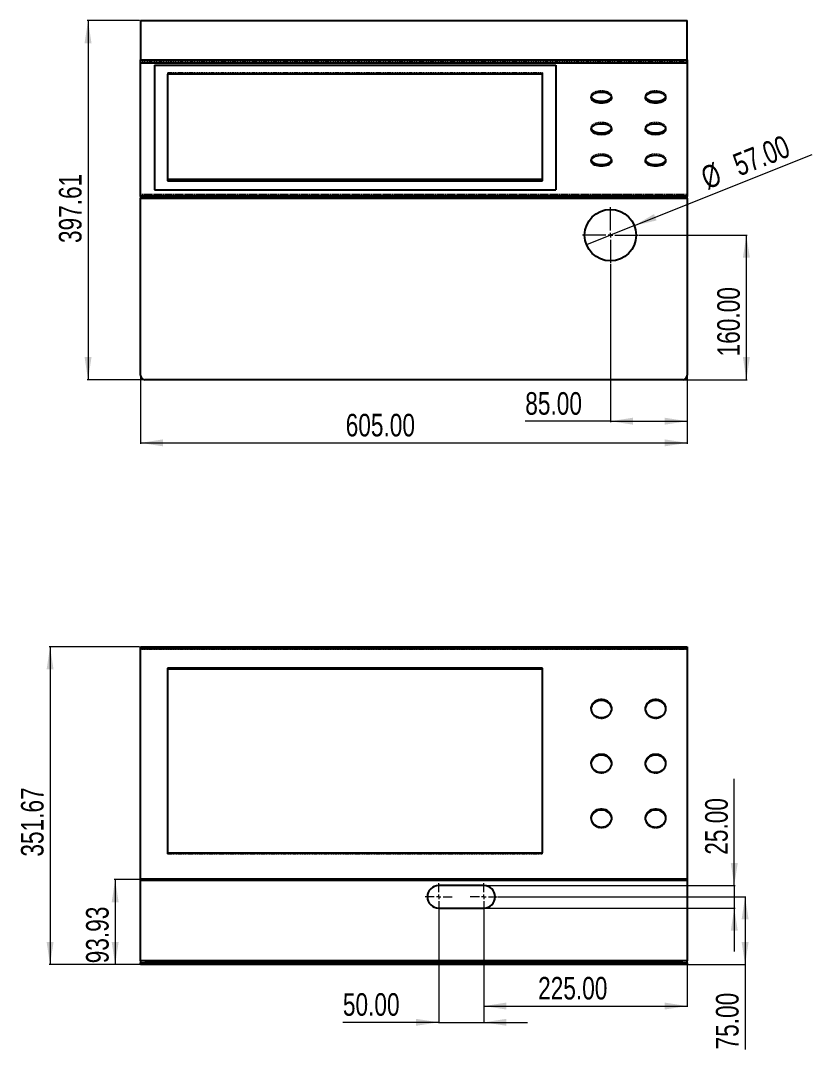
# Model space of a CAD drawing. Header units: millimetres. Extents: x 159 to 1846, y 117 to 2241.
# Drawn here: x 159 to 1036, y 1015 to 2154 of the extents above; entities that cross this region are included whole.
import ezdxf

# ---------------------------------------------------------------- set-up
doc = ezdxf.new("R2010")
doc.units = ezdxf.units.MM
doc.linetypes.add('HIDDEN', pattern=[1.905, 1.27, -0.635])
doc.styles.add('SLDTEXTSTYLE0', font='TXT', dxfattribs={"width": 0.75})
doc.dimstyles.new('SLDDIMSTYLE0', dxfattribs={"dimtxt": 25, "dimasz": 25, "dimexe": 0, "dimexo": 0.0625, "dimgap": 6.25, "dimtad": 1, "dimrnd": 1e-09, "dimzin": 12, "dimdsep": 46, "dimtxsty": 'SLDTEXTSTYLE0', "dimsah": 1, "dimcen": 0.09, "dimadec": 0, "dimazin": 3, "dimtfac": 1, "dimtofl": 0, "dimtmove": 0, "dimatfit": 3, "dimfxl": 1, "dimfrac": 2, "dimtolj": 1, "dimtzin": 12, "dimarcsym": 0})
doc.dimstyles.new('SLDDIMSTYLE1', dxfattribs={"dimtxt": 25, "dimasz": 25, "dimexe": 0, "dimexo": 0.0625, "dimgap": 6.25, "dimtad": 1, "dimrnd": 1e-09, "dimzin": 4, "dimdsep": 46, "dimtxsty": 'SLDTEXTSTYLE0', "dimsah": 1, "dimcen": 0.09, "dimadec": 0, "dimazin": 1, "dimtfac": 1, "dimtofl": 0, "dimtmove": 0, "dimatfit": 3, "dimfxl": 1, "dimfrac": 2, "dimtolj": 1, "dimtzin": 12, "dimarcsym": 0})
doc.dimstyles.new('SLDDIMSTYLE2', dxfattribs={"dimtxt": 25, "dimasz": 25, "dimexe": 0, "dimexo": 0.0625, "dimgap": 6.25, "dimtad": 1, "dimrnd": 1e-09, "dimzin": 4, "dimdsep": 46, "dimtxsty": 'SLDTEXTSTYLE0', "dimsah": 1, "dimcen": 0.09, "dimadec": 0, "dimazin": 1, "dimtfac": 1, "dimtmove": 0, "dimatfit": 0, "dimfxl": 1, "dimfrac": 2, "dimtolj": 1, "dimtzin": 12, "dimarcsym": 0})
doc.dimstyles.new('SLDDIMSTYLE5', dxfattribs={"dimtxt": 25, "dimasz": 25, "dimexe": 0, "dimexo": 0.0625, "dimgap": 6.25, "dimtad": 1, "dimrnd": 1e-09, "dimzin": 4, "dimdsep": 46, "dimtxsty": 'SLDTEXTSTYLE0', "dimblk1": 'NONE', "dimsah": 1, "dimcen": 0, "dimadec": 0, "dimazin": 1, "dimtfac": 1, "dimtmove": 0, "dimatfit": 3, "dimldrblk": 'NONE', "dimfxl": 1, "dimfrac": 2, "dimtolj": 1, "dimtzin": 12, "dimarcsym": 0})

# ---------------------------------------------------------------- blocks, each defined once
blk = doc.blocks.new('_D')
at = {"color": 7, "linetype": 'Continuous', "lineweight": 18}
for p, q in [((290.5, 1460.9), (190.5, 1460.9)), ((191.5, 1460.9), (191.5, 1109.2)), ((295.5, 1109.2), (190.5, 1109.2))]:
    blk.add_line(p, q, dxfattribs=at)
for points in [[(191.5, 1460.9), (187.7, 1435.9), (195.4, 1435.9)], [(191.5, 1109.2), (195.4, 1134.2), (187.7, 1134.2)]]:
    blk.add_solid(points, dxfattribs=at)
at = {"color": 7, "linetype": 'Continuous', "lineweight": 18, "insert": (159.3, 1228.7), "char_height": 25, "attachment_point": 1, "rotation": 90, "style": 'SLDTEXTSTYLE0'}
blk.add_mtext('351.67', dxfattribs=at)
blk = doc.blocks.new('_D_1')
at = {"color": 7, "linetype": 'Continuous', "lineweight": 18}
for p, q in [((290.5, 1203.2), (262.5, 1203.2)), ((263.5, 1203.2), (263.5, 1109.2)), ((295.5, 1109.2), (262.5, 1109.2))]:
    blk.add_line(p, q, dxfattribs=at)
for points in [[(263.5, 1203.2), (259.7, 1178.2), (267.4, 1178.2)], [(263.5, 1109.2), (267.4, 1134.2), (259.7, 1134.2)]]:
    blk.add_solid(points, dxfattribs=at)
at = {"color": 7, "linetype": 'Continuous', "lineweight": 18, "insert": (231.3, 1110.6), "char_height": 25, "attachment_point": 1, "rotation": 90, "style": 'SLDTEXTSTYLE0'}
blk.add_mtext('93.93', dxfattribs=at)
blk = doc.blocks.new('_D_2')
at = {"color": 7, "linetype": 'Continuous', "lineweight": 18}
for p, q in [((671.5, 1168.2), (671.5, 1062.2)), ((896.5, 1110.2), (896.5, 1062.2)), ((671.5, 1063.2), (896.5, 1063.2))]:
    blk.add_line(p, q, dxfattribs=at)
for points in [[(671.5, 1063.2), (696.5, 1059.4), (696.5, 1067.1)], [(896.5, 1063.2), (871.5, 1067.1), (871.5, 1059.4)]]:
    blk.add_solid(points, dxfattribs=at)
at = {"color": 7, "linetype": 'Continuous', "lineweight": 18, "insert": (731.5, 1095.5), "char_height": 25, "attachment_point": 1, "style": 'SLDTEXTSTYLE0'}
blk.add_mtext('225.00', dxfattribs=at)
blk = doc.blocks.new('_D_3')
at = {"color": 7, "linetype": 'Continuous', "lineweight": 18}
for p, q in [((621.5, 1170.7), (621.5, 1044.2)), ((671.5, 1170.7), (671.5, 1044.2)), ((621.5, 1045.2), (515.5, 1045.2)), ((621.5, 1045.2), (671.5, 1045.2)), ((671.5, 1045.2), (719.6, 1045.2))]:
    blk.add_line(p, q, dxfattribs=at)
for points in [[(621.5, 1045.2), (596.5, 1049.1), (596.5, 1041.4)], [(671.5, 1045.2), (696.5, 1041.4), (696.5, 1049.1)]]:
    blk.add_solid(points, dxfattribs=at)
at = {"color": 7, "linetype": 'Continuous', "lineweight": 18, "insert": (515.5, 1077.5), "char_height": 25, "attachment_point": 1, "style": 'SLDTEXTSTYLE0'}
blk.add_mtext('50.00', dxfattribs=at)
blk = doc.blocks.new('_D_4')
at = {"color": 7, "linetype": 'Continuous', "lineweight": 18}
for p, q in [((687.5, 1184.2), (961.5, 1184.2)), ((960.5, 1184.2), (960.5, 1109.2)), ((892.5, 1109.2), (961.5, 1109.2)), ((960.5, 1109.2), (960.5, 1015.2))]:
    blk.add_line(p, q, dxfattribs=at)
for points in [[(960.5, 1184.2), (956.7, 1159.2), (964.4, 1159.2)], [(960.5, 1109.2), (964.4, 1134.2), (956.7, 1134.2)]]:
    blk.add_solid(points, dxfattribs=at)
at = {"color": 7, "linetype": 'Continuous', "lineweight": 18, "insert": (928.3, 1015.2), "char_height": 25, "attachment_point": 1, "rotation": 90, "style": 'SLDTEXTSTYLE0'}
blk.add_mtext('75.00', dxfattribs=at)
blk = doc.blocks.new('_D_5')
at = {"color": 7, "linetype": 'Continuous', "lineweight": 18}
for p, q in [((948.5, 1196.7), (948.5, 1314.9)), ((672.5, 1196.7), (949.5, 1196.7)), ((948.5, 1196.7), (948.5, 1171.7)), ((672.5, 1171.7), (949.5, 1171.7)), ((948.5, 1171.7), (948.5, 1123.7))]:
    blk.add_line(p, q, dxfattribs=at)
for points in [[(948.5, 1196.7), (952.4, 1221.7), (944.7, 1221.7)], [(948.5, 1171.7), (944.7, 1146.7), (952.4, 1146.7)]]:
    blk.add_solid(points, dxfattribs=at)
at = {"color": 7, "linetype": 'Continuous', "lineweight": 18, "insert": (916.3, 1230.8), "char_height": 25, "attachment_point": 1, "rotation": 90, "style": 'SLDTEXTSTYLE0'}
blk.add_mtext('25.00', dxfattribs=at)
blk = doc.blocks.new('SW_CENTERMARKSYMBOL_0')
at = {"color": 0, "linetype": 'Continuous', "lineweight": 18}
for p, q in [((0, 5), (0, 15)), ((50, 5), (50, 15)), ((-5, 0), (-15, 0)), ((0, 0), (-2.5, 0)), ((0, 0), (0, 2.5)), ((0, 0), (2.5, 0)), ((0, 0), (0, -2.5)), ((5, 0), (15, 0)), ((45, 0), (35, 0)), ((50, 0), (47.5, 0)), ((50, 0), (50, 2.5)), ((50, 0), (52.5, 0)), ((50, 0), (50, -2.5)), ((55, 0), (65, 0)), ((0, -5), (0, -15)), ((50, -5), (50, -15))]:
    blk.add_line(p, q, dxfattribs=at)
blk = doc.blocks.new('_D_12')
at = {"color": 7, "linetype": 'Continuous', "lineweight": 18}
for p, q in [((291.5, 1760.8), (291.5, 1685.8)), ((896.5, 1760.8), (896.5, 1685.8)), ((291.5, 1686.8), (896.5, 1686.8))]:
    blk.add_line(p, q, dxfattribs=at)
for points in [[(291.5, 1686.8), (316.5, 1683), (316.5, 1690.7)], [(896.5, 1686.8), (871.5, 1690.7), (871.5, 1683)]]:
    blk.add_solid(points, dxfattribs=at)
at = {"color": 7, "linetype": 'Continuous', "lineweight": 18, "insert": (518.6, 1719), "char_height": 25, "attachment_point": 1, "style": 'SLDTEXTSTYLE0'}
blk.add_mtext('605.00', dxfattribs=at)
blk = doc.blocks.new('_D_13')
at = {"color": 7, "linetype": 'Continuous', "lineweight": 18}
for p, q in [((290.5, 2154.4), (232.5, 2154.4)), ((233.5, 2154.4), (233.5, 1756.8)), ((295.5, 1756.8), (232.5, 1756.8))]:
    blk.add_line(p, q, dxfattribs=at)
for points in [[(233.5, 2154.4), (229.7, 2129.4), (237.4, 2129.4)], [(233.5, 1756.8), (237.4, 1781.8), (229.7, 1781.8)]]:
    blk.add_solid(points, dxfattribs=at)
at = {"color": 7, "linetype": 'Continuous', "lineweight": 18, "insert": (201.3, 1908.1), "char_height": 25, "attachment_point": 1, "rotation": 90, "style": 'SLDTEXTSTYLE0'}
blk.add_mtext('397.61', dxfattribs=at)
blk = doc.blocks.new('_D_14')
at = {"color": 7, "linetype": 'Continuous', "lineweight": 18}
for p, q in [((843.5, 1916.8), (962.9, 1916.8)), ((961.9, 1916.8), (961.9, 1756.8)), ((892.5, 1756.8), (962.9, 1756.8))]:
    blk.add_line(p, q, dxfattribs=at)
for points in [[(961.9, 1916.8), (958.1, 1891.8), (965.8, 1891.8)], [(961.9, 1756.8), (965.8, 1781.8), (958.1, 1781.8)]]:
    blk.add_solid(points, dxfattribs=at)
at = {"color": 7, "linetype": 'Continuous', "lineweight": 18, "insert": (929.7, 1782.6), "char_height": 25, "attachment_point": 1, "rotation": 90, "style": 'SLDTEXTSTYLE0'}
blk.add_mtext('160.00', dxfattribs=at)
blk = doc.blocks.new('_D_15')
at = {"color": 7, "linetype": 'Continuous', "lineweight": 18}
for p, q in [((811.5, 1884.8), (811.5, 1709.8)), ((896.5, 1760.8), (896.5, 1709.8)), ((811.5, 1710.8), (717.3, 1710.8)), ((811.5, 1710.8), (896.5, 1710.8))]:
    blk.add_line(p, q, dxfattribs=at)
for points in [[(811.5, 1710.8), (836.5, 1707), (836.5, 1714.7)], [(896.5, 1710.8), (871.5, 1714.7), (871.5, 1707)]]:
    blk.add_solid(points, dxfattribs=at)
at = {"color": 7, "linetype": 'Continuous', "lineweight": 18, "insert": (717.3, 1743), "char_height": 25, "attachment_point": 1, "style": 'SLDTEXTSTYLE0'}
blk.add_mtext('85.00', dxfattribs=at)
blk = doc.blocks.new('_D_16')
at = {"color": 7, "linetype": 'Continuous', "lineweight": 18}
for q in [(1034.9, 2006), (785, 1906.2)]:
    blk.add_line((838, 1927.4), q, dxfattribs=at)
blk.add_solid([(838, 1927.4), (862.6, 1933.1), (859.8, 1940.2)], dxfattribs=at)
at = {"color": 7, "linetype": 'Continuous', "lineweight": 18, "char_height": 25, "attachment_point": 1, "rotation": 21.7704, "style": 'SLDTEXTSTYLE0'}
for s, insert in [('57.00', (944.8, 2005)), ('%%c', (909.3, 1990.4))]:
    blk.add_mtext(s, dxfattribs=dict(at, insert=insert))
blk = doc.blocks.new('_NONE')
blk = doc.blocks.new('SW_CENTERMARKSYMBOL_1')
at = {"color": 0, "linetype": 'Continuous', "lineweight": 18}
for p, q in [((0, 5), (0, 31)), ((-5, 0), (-31, 0)), ((0, 0), (-2.5, 0)), ((0, 0), (0, 2.5)), ((0, 0), (0, -2.5)), ((0, 0), (2.5, 0)), ((5, 0), (31, 0)), ((0, -5), (0, -31))]:
    blk.add_line(p, q, dxfattribs=at)

msp = doc.modelspace()

# ---------------------------------------------------------------- linework, layer by layer
at = {"color": 7, "linetype": 'Continuous', "lineweight": 25}
for p, q in [((291.5077, 2154.42647), (896.50772, 2154.42647)), ((291.5077, 2154.42647), (291.5077, 2110.89057)), ((896.50772, 2110.89057), (896.50772, 2154.42647)), ((291.5077, 2110.89057), (896.50772, 2110.89057)), ((291.5077, 2107.42647), (291.5077, 2110.89057)), ((896.50772, 2110.89057), (896.50772, 2107.42647)), ((896.50772, 2107.42647), (291.5077, 2107.42647)), ((291.5077, 1960.34912), (291.5077, 2107.42647)), ((896.50772, 2107.42647), (896.50772, 1960.34912)), ((736.50771, 2094.92647), (321.5077, 2094.92647)), ((321.5077, 2094.92647), (321.5077, 1976.92647)), ((736.50771, 1976.92647), (736.50771, 2094.92647)), ((321.5077, 1978.65852), (736.50771, 1978.65852)), ((321.5077, 1976.92647), (736.50771, 1976.92647)), ((291.5077, 1960.34912), (896.50772, 1960.34912)), ((291.5077, 1959.81323), (291.5077, 1960.34912)), ((896.50772, 1959.81323), (291.5077, 1959.81323)), ((291.5077, 1959.81323), (291.5077, 1957.81322)), ((896.50772, 1960.34912), (896.50772, 1959.81323)), ((896.50772, 1957.81322), (896.50772, 1959.81323)), ((291.5077, 1957.81322), (896.50772, 1957.81322)), ((291.5077, 1761.81323), (291.5077, 1957.81322)), ((896.50772, 1957.81322), (896.50772, 1761.81323)), ((891.50772, 1756.81323), (296.50769, 1756.81323)), ((291.5077, 1460.92092), (896.50772, 1460.92092)), ((291.5077, 1458.92092), (291.5077, 1460.92092)), ((896.50772, 1458.92092), (291.5077, 1458.92092)), ((291.5077, 1204.17548), (291.5077, 1458.92092)), ((896.50772, 1460.92092), (896.50772, 1458.92092)), ((896.50772, 1458.92092), (896.50772, 1204.17548)), ((736.50771, 1437.27029), (321.5077, 1437.27029)), ((321.5077, 1437.27029), (321.5077, 1232.88829)), ((736.50771, 1436.27029), (321.5077, 1436.27029)), ((736.50771, 1232.88829), (736.50771, 1437.27029)), ((321.5077, 1232.88829), (736.50771, 1232.88829)), ((291.5077, 1202.17548), (291.5077, 1204.17548)), ((291.5077, 1204.17548), (896.50772, 1204.17548)), ((896.50772, 1202.17548), (291.5077, 1202.17548)), ((291.5077, 1113.24728), (291.5077, 1202.17548)), ((671.50771, 1196.74727), (621.50771, 1196.74727)), ((896.50772, 1204.17548), (896.50772, 1202.17548)), ((896.50772, 1202.17548), (896.50772, 1113.24728)), ((621.50771, 1171.74727), (671.50771, 1171.74727)), ((896.50772, 1113.24728), (291.5077, 1113.24728)), ((291.5077, 1113.24728), (291.5077, 1111.24728)), ((291.5077, 1109.24727), (291.5077, 1111.24728)), ((291.5077, 1111.24728), (296.50769, 1111.24728)), ((296.50769, 1109.24727), (291.5077, 1109.24727)), ((296.50769, 1111.24728), (296.50769, 1109.24727)), ((891.50772, 1111.24728), (296.50769, 1111.24728)), ((891.50772, 1109.24727), (296.50769, 1109.24727)), ((891.50772, 1109.24727), (891.50772, 1111.24728)), ((891.50772, 1111.24728), (896.50772, 1111.24728)), ((896.50772, 1109.24727), (891.50772, 1109.24727)), ((896.50772, 1111.24728), (896.50772, 1113.24728)), ((896.50772, 1111.24728), (896.50772, 1109.24727))]:
    msp.add_line(p, q, dxfattribs=at)
at = {"color": 7, "linetype": 'HIDDEN', "lineweight": 18}
for p, q in [((896.50772, 2109.15852), (291.5077, 2109.15852)), ((321.5077, 2096.65852), (321.5077, 2094.92647)), ((736.50771, 2096.65852), (321.5077, 2096.65852)), ((736.50771, 2096.65852), (736.50771, 2094.92647)), ((790.0077, 2070.89057), (790.0077, 2069.15852)), ((813.0077, 2069.15852), (813.0077, 2070.89057)), ((850.00772, 2070.89057), (850.00772, 2069.15852)), ((873.00772, 2069.15852), (873.00772, 2070.89057)), ((790.0077, 2035.89057), (790.0077, 2034.15852)), ((813.0077, 2034.15852), (813.0077, 2035.89057)), ((850.00772, 2035.89057), (850.00772, 2034.15852)), ((873.00772, 2034.15852), (873.00772, 2035.89057)), ((790.0077, 2000.89057), (790.0077, 1999.15852)), ((813.0077, 1999.15852), (813.0077, 2000.89057)), ((850.00772, 2000.89057), (850.00772, 1999.15852)), ((873.00772, 1999.15852), (873.00772, 2000.89057)), ((291.5077, 1962.08117), (896.50772, 1962.08117)), ((896.50772, 1961.81322), (291.5077, 1961.81322)), ((609.00771, 1961.81322), (609.00771, 1959.81323)), ((621.50771, 1961.81322), (621.50771, 1959.81323)), ((671.50771, 1961.81322), (671.50771, 1959.81323)), ((684.00771, 1959.81323), (684.00771, 1961.81322)), ((896.50772, 1457.92091), (291.5077, 1457.92091)), ((790.0077, 1392.63889), (790.0077, 1391.63889)), ((813.0077, 1391.63889), (813.0077, 1392.63889)), ((850.00772, 1392.63889), (850.00772, 1391.63889)), ((873.00772, 1391.63889), (873.00772, 1392.63889)), ((790.0077, 1332.01711), (790.0077, 1331.01711)), ((813.0077, 1331.01711), (813.0077, 1332.01711)), ((850.00772, 1332.01711), (850.00772, 1331.01711)), ((873.00772, 1331.01711), (873.00772, 1332.01711)), ((790.0077, 1271.39533), (790.0077, 1270.39533)), ((813.0077, 1270.39533), (813.0077, 1271.39533)), ((850.00772, 1271.39533), (850.00772, 1270.39533)), ((873.00772, 1270.39533), (873.00772, 1271.39533)), ((321.5077, 1231.88829), (321.5077, 1232.88829)), ((321.5077, 1231.88829), (736.50771, 1231.88829)), ((736.50771, 1231.88829), (736.50771, 1232.88829)), ((291.5077, 1203.17548), (896.50772, 1203.17548)), ((783.0077, 1111.24728), (783.0077, 1109.24727)), ((840.00771, 1109.24727), (840.00771, 1111.24728))]:
    msp.add_line(p, q, dxfattribs=at)
at = {"color": 7, "linetype": 'Continuous'}
for p, q in [((307.00771, 2104.92647), (751.00771, 2104.92647)), ((307.00771, 2104.92647), (307.00771, 1966.92647)), ((751.00771, 2104.92647), (751.00771, 1966.92647)), ((307.00771, 1966.92647), (751.00771, 1966.92647))]:
    msp.add_line(p, q, dxfattribs=at)
at = {"color": 7, "linetype": 'HIDDEN', "lineweight": 18, "flags": 128}
for points in [[(812.87653, 2070.02455), (812.90363, 2070.11873), (812.99613, 2071.14854), (812.71938, 2072.17007), (812.08228, 2073.15046), (811.1053, 2074.05822), (809.81985, 2074.86418), (808.26724, 2075.54242), (806.49737, 2076.07114), (804.56714, 2076.43336), (802.53857, 2076.61742), (800.47686, 2076.61742), (798.44829, 2076.43336), (796.51805, 2076.07114), (794.74818, 2075.54242), (793.19557, 2074.86418), (791.91012, 2074.05822), (790.93314, 2073.15046), (790.29604, 2072.17007), (790.01928, 2071.14854), (790.11179, 2070.11873), (790.13889, 2070.02455)], [(872.87653, 2070.02455), (872.90362, 2070.11873), (872.99613, 2071.14854), (872.71938, 2072.17007), (872.08227, 2073.15046), (871.10529, 2074.05822), (869.81986, 2074.86418), (868.26725, 2075.54242), (866.49737, 2076.07114), (864.56714, 2076.43336), (862.53855, 2076.61742), (860.47686, 2076.61742), (858.44827, 2076.43336), (856.51804, 2076.07114), (854.74817, 2075.54242), (853.19556, 2074.86418), (851.91012, 2074.05822), (850.93314, 2073.15046), (850.29603, 2072.17007), (850.01928, 2071.14854), (850.11179, 2070.11873), (850.13888, 2070.02455)], [(812.87653, 2035.02454), (812.90363, 2035.11873), (812.99613, 2036.14854), (812.71938, 2037.17006), (812.08228, 2038.15046), (811.1053, 2039.05823), (809.81985, 2039.86418), (808.26724, 2040.54242), (806.49737, 2041.07114), (804.56714, 2041.43335), (802.53857, 2041.61742), (800.47686, 2041.61742), (798.44829, 2041.43335), (796.51805, 2041.07114), (794.74818, 2040.54242), (793.19557, 2039.86418), (791.91012, 2039.05823), (790.93314, 2038.15046), (790.29604, 2037.17006), (790.01928, 2036.14854), (790.11179, 2035.11873), (790.13889, 2035.02454)], [(872.87653, 2035.02454), (872.90362, 2035.11873), (872.99613, 2036.14854), (872.71938, 2037.17006), (872.08227, 2038.15046), (871.10529, 2039.05823), (869.81986, 2039.86418), (868.26725, 2040.54242), (866.49737, 2041.07114), (864.56714, 2041.43335), (862.53855, 2041.61742), (860.47686, 2041.61742), (858.44827, 2041.43335), (856.51804, 2041.07114), (854.74817, 2040.54242), (853.19556, 2039.86418), (851.91012, 2039.05823), (850.93314, 2038.15046), (850.29603, 2037.17006), (850.01928, 2036.14854), (850.11179, 2035.11873), (850.13888, 2035.02454)], [(812.87653, 2000.02455), (812.90363, 2000.11872), (812.99613, 2001.14854), (812.71938, 2002.17006), (812.08228, 2003.15047), (811.1053, 2004.05823), (809.81985, 2004.86418), (808.26724, 2005.54242), (806.49737, 2006.07114), (804.56714, 2006.43336), (802.53857, 2006.61742), (800.47686, 2006.61742), (798.44829, 2006.43336), (796.51805, 2006.07114), (794.74818, 2005.54242), (793.19557, 2004.86418), (791.91012, 2004.05823), (790.93314, 2003.15047), (790.29604, 2002.17006), (790.01928, 2001.14854), (790.11179, 2000.11872), (790.13889, 2000.02455)], [(872.87653, 2000.02455), (872.90362, 2000.11872), (872.99613, 2001.14854), (872.71938, 2002.17006), (872.08227, 2003.15047), (871.10529, 2004.05823), (869.81986, 2004.86418), (868.26725, 2005.54242), (866.49737, 2006.07114), (864.56714, 2006.43336), (862.53855, 2006.61742), (860.47686, 2006.61742), (858.44827, 2006.43336), (856.51804, 2006.07114), (854.74817, 2005.54242), (853.19556, 2004.86418), (851.91012, 2004.05823), (850.93314, 2003.15047), (850.29603, 2002.17006), (850.01928, 2001.14854), (850.11179, 2000.11872), (850.13888, 2000.02455)], [(790.02222, 1392.13889), (790.01928, 1392.08571), (790.11179, 1390.30202), (790.57056, 1388.5613), (791.38086, 1386.91949), (792.51664, 1385.42937), (793.94142, 1384.13883), (795.60936, 1383.08935), (797.4669, 1382.31465), (799.45431, 1381.83965), (801.5077, 1381.6796)], [(801.5077, 1381.6796), (803.56111, 1381.83965), (805.54851, 1382.31465), (807.40605, 1383.08935), (809.07401, 1384.13883), (810.49877, 1385.42937), (811.63456, 1386.91949), (812.44486, 1388.5613), (812.90363, 1390.30202), (812.99613, 1392.08571), (812.99321, 1392.13889)], [(850.0222, 1392.13889), (850.01928, 1392.08571), (850.11179, 1390.30202), (850.57057, 1388.5613), (851.38086, 1386.91949), (852.51666, 1385.42937), (853.94142, 1384.13883), (855.60936, 1383.08935), (857.46688, 1382.31465), (859.45431, 1381.83965), (861.50772, 1381.6796)], [(861.50772, 1381.6796), (863.5611, 1381.83965), (865.54853, 1382.31465), (867.40605, 1383.08935), (869.07399, 1384.13883), (870.49878, 1385.42937), (871.63455, 1386.91949), (872.44485, 1388.5613), (872.90362, 1390.30202), (872.99613, 1392.08571), (872.99321, 1392.13889)], [(790.02222, 1331.51711), (790.01928, 1331.46393), (790.11179, 1329.68024), (790.57056, 1327.93952), (791.38086, 1326.29771), (792.51664, 1324.80759), (793.94142, 1323.51705), (795.60936, 1322.46757), (797.4669, 1321.69287), (799.45431, 1321.21787), (801.5077, 1321.05782)], [(801.5077, 1321.05782), (803.56111, 1321.21787), (805.54851, 1321.69287), (807.40605, 1322.46757), (809.07401, 1323.51705), (810.49877, 1324.80759), (811.63456, 1326.29771), (812.44486, 1327.93952), (812.90363, 1329.68024), (812.99613, 1331.46393), (812.99321, 1331.51711)], [(850.0222, 1331.51711), (850.01928, 1331.46393), (850.11179, 1329.68024), (850.57057, 1327.93952), (851.38086, 1326.29771), (852.51666, 1324.80759), (853.94142, 1323.51705), (855.60936, 1322.46757), (857.46688, 1321.69287), (859.45431, 1321.21787), (861.50772, 1321.05782)], [(861.50772, 1321.05782), (863.5611, 1321.21787), (865.54853, 1321.69287), (867.40605, 1322.46757), (869.07399, 1323.51705), (870.49878, 1324.80759), (871.63455, 1326.29771), (872.44485, 1327.93952), (872.90362, 1329.68024), (872.99613, 1331.46393), (872.99321, 1331.51711)], [(790.02222, 1270.89533), (790.01928, 1270.84215), (790.11179, 1269.05846), (790.57056, 1267.31774), (791.38086, 1265.67594), (792.51664, 1264.18582), (793.94142, 1262.89528), (795.60936, 1261.84579), (797.4669, 1261.0711), (799.45431, 1260.59609), (801.5077, 1260.43604)], [(801.5077, 1260.43604), (803.56111, 1260.59609), (805.54851, 1261.0711), (807.40605, 1261.84579), (809.07401, 1262.89528), (810.49877, 1264.18582), (811.63456, 1265.67594), (812.44486, 1267.31774), (812.90363, 1269.05846), (812.99613, 1270.84215), (812.99321, 1270.89533)], [(850.0222, 1270.89533), (850.01928, 1270.84215), (850.11179, 1269.05846), (850.57057, 1267.31774), (851.38086, 1265.67594), (852.51666, 1264.18582), (853.94142, 1262.89528), (855.60936, 1261.84579), (857.46688, 1261.0711), (859.45431, 1260.59609), (861.50772, 1260.43604)], [(861.50772, 1260.43604), (863.5611, 1260.59609), (865.54853, 1261.0711), (867.40605, 1261.84579), (869.07399, 1262.89528), (870.49878, 1264.18582), (871.63455, 1265.67594), (872.44485, 1267.31774), (872.90362, 1269.05846), (872.99613, 1270.84215), (872.99321, 1270.89533)]]:
    msp.add_lwpolyline(points, dxfattribs=at)
at = {"color": 7, "linetype": 'Continuous', "lineweight": 25, "flags": 128}
for points in [[(801.5077, 2063.40852), (803.56111, 2063.50092), (805.54851, 2063.77517), (807.40605, 2064.22244), (809.07401, 2064.82836), (810.49877, 2065.57345), (811.63456, 2066.43378), (812.44486, 2067.38167), (812.90363, 2068.38668), (812.99613, 2069.41649), (812.71938, 2070.43802), (812.08228, 2071.41842), (811.1053, 2072.32617), (809.81985, 2073.13213), (808.26724, 2073.81037), (806.49737, 2074.33909), (804.56714, 2074.70131), (802.53857, 2074.88537), (800.47686, 2074.88537), (798.44829, 2074.70131), (796.51805, 2074.33909), (794.74818, 2073.81037), (793.19557, 2073.13213), (791.91012, 2072.32617), (790.93314, 2071.41842), (790.29604, 2070.43802), (790.01928, 2069.41649), (790.11179, 2068.38668), (790.57056, 2067.38167), (791.38086, 2066.43378), (792.51664, 2065.57345), (793.94142, 2064.82836), (795.60936, 2064.22244), (797.4669, 2063.77517), (799.45431, 2063.50092), (801.5077, 2063.40852)], [(861.50772, 2063.40852), (863.5611, 2063.50092), (865.54853, 2063.77517), (867.40605, 2064.22244), (869.07399, 2064.82836), (870.49878, 2065.57345), (871.63455, 2066.43378), (872.44485, 2067.38167), (872.90362, 2068.38668), (872.99613, 2069.41649), (872.71938, 2070.43802), (872.08227, 2071.41842), (871.10529, 2072.32617), (869.81986, 2073.13213), (868.26725, 2073.81037), (866.49737, 2074.33909), (864.56714, 2074.70131), (862.53855, 2074.88537), (860.47686, 2074.88537), (858.44827, 2074.70131), (856.51804, 2074.33909), (854.74817, 2073.81037), (853.19556, 2073.13213), (851.91012, 2072.32617), (850.93314, 2071.41842), (850.29603, 2070.43802), (850.01928, 2069.41649), (850.11179, 2068.38668), (850.57057, 2067.38167), (851.38086, 2066.43378), (852.51666, 2065.57345), (853.94142, 2064.82836), (855.60936, 2064.22244), (857.46688, 2063.77517), (859.45431, 2063.50092), (861.50772, 2063.40852)], [(790.13889, 2070.02455), (790.57056, 2069.11372), (791.38086, 2068.16583), (792.51664, 2067.3055), (793.94142, 2066.56041), (795.60936, 2065.95449), (797.4669, 2065.50722), (799.45431, 2065.23297), (801.5077, 2065.14057)], [(801.5077, 2065.14057), (803.56111, 2065.23297), (805.54851, 2065.50722), (807.40605, 2065.95449), (809.07401, 2066.56041), (810.49877, 2067.3055), (811.63456, 2068.16583), (812.44486, 2069.11372), (812.87653, 2070.02455)], [(850.13888, 2070.02455), (850.57057, 2069.11372), (851.38086, 2068.16583), (852.51666, 2067.3055), (853.94142, 2066.56041), (855.60936, 2065.95449), (857.46688, 2065.50722), (859.45431, 2065.23297), (861.50772, 2065.14057)], [(861.50772, 2065.14057), (863.5611, 2065.23297), (865.54853, 2065.50722), (867.40605, 2065.95449), (869.07399, 2066.56041), (870.49878, 2067.3055), (871.63455, 2068.16583), (872.44485, 2069.11372), (872.87653, 2070.02455)], [(801.5077, 2028.40852), (803.56111, 2028.50092), (805.54851, 2028.77517), (807.40605, 2029.22243), (809.07401, 2029.82836), (810.49877, 2030.57345), (811.63456, 2031.43378), (812.44486, 2032.38167), (812.90363, 2033.38668), (812.99613, 2034.41649), (812.71938, 2035.43801), (812.08228, 2036.41841), (811.1053, 2037.32618), (809.81985, 2038.13213), (808.26724, 2038.81037), (806.49737, 2039.33909), (804.56714, 2039.7013), (802.53857, 2039.88537), (800.47686, 2039.88537), (798.44829, 2039.7013), (796.51805, 2039.33909), (794.74818, 2038.81037), (793.19557, 2038.13213), (791.91012, 2037.32618), (790.93314, 2036.41841), (790.29604, 2035.43801), (790.01928, 2034.41649), (790.11179, 2033.38668), (790.57056, 2032.38167), (791.38086, 2031.43378), (792.51664, 2030.57345), (793.94142, 2029.82836), (795.60936, 2029.22243), (797.4669, 2028.77517), (799.45431, 2028.50092), (801.5077, 2028.40852)], [(861.50772, 2028.40852), (863.5611, 2028.50092), (865.54853, 2028.77517), (867.40605, 2029.22243), (869.07399, 2029.82836), (870.49878, 2030.57345), (871.63455, 2031.43378), (872.44485, 2032.38167), (872.90362, 2033.38668), (872.99613, 2034.41649), (872.71938, 2035.43801), (872.08227, 2036.41841), (871.10529, 2037.32618), (869.81986, 2038.13213), (868.26725, 2038.81037), (866.49737, 2039.33909), (864.56714, 2039.7013), (862.53855, 2039.88537), (860.47686, 2039.88537), (858.44827, 2039.7013), (856.51804, 2039.33909), (854.74817, 2038.81037), (853.19556, 2038.13213), (851.91012, 2037.32618), (850.93314, 2036.41841), (850.29603, 2035.43801), (850.01928, 2034.41649), (850.11179, 2033.38668), (850.57057, 2032.38167), (851.38086, 2031.43378), (852.51666, 2030.57345), (853.94142, 2029.82836), (855.60936, 2029.22243), (857.46688, 2028.77517), (859.45431, 2028.50092), (861.50772, 2028.40852)], [(790.13889, 2035.02454), (790.57056, 2034.11372), (791.38086, 2033.16583), (792.51664, 2032.3055), (793.94142, 2031.56041), (795.60936, 2030.95448), (797.4669, 2030.50723), (799.45431, 2030.23297), (801.5077, 2030.14057)], [(801.5077, 2030.14057), (803.56111, 2030.23297), (805.54851, 2030.50723), (807.40605, 2030.95448), (809.07401, 2031.56041), (810.49877, 2032.3055), (811.63456, 2033.16583), (812.44486, 2034.11372), (812.87653, 2035.02454)], [(850.13888, 2035.02454), (850.57057, 2034.11372), (851.38086, 2033.16583), (852.51666, 2032.3055), (853.94142, 2031.56041), (855.60936, 2030.95448), (857.46688, 2030.50723), (859.45431, 2030.23297), (861.50772, 2030.14057)], [(861.50772, 2030.14057), (863.5611, 2030.23297), (865.54853, 2030.50723), (867.40605, 2030.95448), (869.07399, 2031.56041), (870.49878, 2032.3055), (871.63455, 2033.16583), (872.44485, 2034.11372), (872.87653, 2035.02454)], [(801.5077, 1993.40852), (803.56111, 1993.50092), (805.54851, 1993.77516), (807.40605, 1994.22244), (809.07401, 1994.82836), (810.49877, 1995.57345), (811.63456, 1996.43377), (812.44486, 1997.38168), (812.90363, 1998.38667), (812.99613, 1999.41649), (812.71938, 2000.43801), (812.08228, 2001.41842), (811.1053, 2002.32618), (809.81985, 2003.13212), (808.26724, 2003.81037), (806.49737, 2004.33909), (804.56714, 2004.70131), (802.53857, 2004.88536), (800.47686, 2004.88536), (798.44829, 2004.70131), (796.51805, 2004.33909), (794.74818, 2003.81037), (793.19557, 2003.13212), (791.91012, 2002.32618), (790.93314, 2001.41842), (790.29604, 2000.43801), (790.01928, 1999.41649), (790.11179, 1998.38667), (790.57056, 1997.38168), (791.38086, 1996.43377), (792.51664, 1995.57345), (793.94142, 1994.82836), (795.60936, 1994.22244), (797.4669, 1993.77516), (799.45431, 1993.50092), (801.5077, 1993.40852)], [(790.13889, 2000.02455), (790.57056, 1999.11373), (791.38086, 1998.16582), (792.51664, 1997.3055), (793.94142, 1996.56041), (795.60936, 1995.95449), (797.4669, 1995.50721), (799.45431, 1995.23297), (801.5077, 1995.14057)], [(801.5077, 1995.14057), (803.56111, 1995.23297), (805.54851, 1995.50721), (807.40605, 1995.95449), (809.07401, 1996.56041), (810.49877, 1997.3055), (811.63456, 1998.16582), (812.44486, 1999.11373), (812.87653, 2000.02455)], [(861.50772, 1993.40852), (863.5611, 1993.50092), (865.54853, 1993.77516), (867.40605, 1994.22244), (869.07399, 1994.82836), (870.49878, 1995.57345), (871.63455, 1996.43377), (872.44485, 1997.38168), (872.90362, 1998.38667), (872.99613, 1999.41649), (872.71938, 2000.43801), (872.08227, 2001.41842), (871.10529, 2002.32618), (869.81986, 2003.13212), (868.26725, 2003.81037), (866.49737, 2004.33909), (864.56714, 2004.70131), (862.53855, 2004.88536), (860.47686, 2004.88536), (858.44827, 2004.70131), (856.51804, 2004.33909), (854.74817, 2003.81037), (853.19556, 2003.13212), (851.91012, 2002.32618), (850.93314, 2001.41842), (850.29603, 2000.43801), (850.01928, 1999.41649), (850.11179, 1998.38667), (850.57057, 1997.38168), (851.38086, 1996.43377), (852.51666, 1995.57345), (853.94142, 1994.82836), (855.60936, 1994.22244), (857.46688, 1993.77516), (859.45431, 1993.50092), (861.50772, 1993.40852)], [(850.13888, 2000.02455), (850.57057, 1999.11373), (851.38086, 1998.16582), (852.51666, 1997.3055), (853.94142, 1996.56041), (855.60936, 1995.95449), (857.46688, 1995.50721), (859.45431, 1995.23297), (861.50772, 1995.14057)], [(861.50772, 1995.14057), (863.5611, 1995.23297), (865.54853, 1995.50721), (867.40605, 1995.95449), (869.07399, 1996.56041), (870.49878, 1997.3055), (871.63455, 1998.16582), (872.44485, 1999.11373), (872.87653, 2000.02455)], [(801.5077, 1382.67959), (803.56111, 1382.83965), (805.54851, 1383.31465), (807.40605, 1384.08935), (809.07401, 1385.13883), (810.49877, 1386.42938), (811.63456, 1387.91949), (812.44486, 1389.5613), (812.90363, 1391.30202), (812.99613, 1393.08571), (812.71938, 1394.85504), (812.08228, 1396.55314), (811.1053, 1398.12543), (809.81985, 1399.52139), (808.26724, 1400.69613), (806.49737, 1401.6119), (804.56714, 1402.23928), (802.53857, 1402.55809), (800.47686, 1402.55809), (798.44829, 1402.23928), (796.51805, 1401.6119), (794.74818, 1400.69613), (793.19557, 1399.52139), (791.91012, 1398.12543), (790.93314, 1396.55314), (790.29604, 1394.85504), (790.01928, 1393.08571), (790.11179, 1391.30202), (790.57056, 1389.5613), (791.38086, 1387.91949), (792.51664, 1386.42938), (793.94142, 1385.13883), (795.60936, 1384.08935), (797.4669, 1383.31465), (799.45431, 1382.83965), (801.5077, 1382.67959)], [(812.99321, 1392.13889), (812.71938, 1393.85504), (812.08228, 1395.55314), (811.1053, 1397.12544), (809.81985, 1398.52138), (808.26724, 1399.69612), (806.49737, 1400.6119), (804.56714, 1401.23927), (802.53857, 1401.55809), (800.47686, 1401.55809), (798.44829, 1401.23927), (796.51805, 1400.6119), (794.74818, 1399.69612), (793.19557, 1398.52138), (791.91012, 1397.12544), (790.93314, 1395.55314), (790.29604, 1393.85504), (790.02222, 1392.13889)], [(861.50772, 1382.67959), (863.5611, 1382.83965), (865.54853, 1383.31465), (867.40605, 1384.08935), (869.07399, 1385.13883), (870.49878, 1386.42938), (871.63455, 1387.91949), (872.44485, 1389.5613), (872.90362, 1391.30202), (872.99613, 1393.08571), (872.71938, 1394.85504), (872.08227, 1396.55314), (871.10529, 1398.12543), (869.81986, 1399.52139), (868.26725, 1400.69613), (866.49737, 1401.6119), (864.56714, 1402.23928), (862.53855, 1402.55809), (860.47686, 1402.55809), (858.44827, 1402.23928), (856.51804, 1401.6119), (854.74817, 1400.69613), (853.19556, 1399.52139), (851.91012, 1398.12543), (850.93314, 1396.55314), (850.29603, 1394.85504), (850.01928, 1393.08571), (850.11179, 1391.30202), (850.57057, 1389.5613), (851.38086, 1387.91949), (852.51666, 1386.42938), (853.94142, 1385.13883), (855.60936, 1384.08935), (857.46688, 1383.31465), (859.45431, 1382.83965), (861.50772, 1382.67959)], [(872.99321, 1392.13889), (872.71938, 1393.85504), (872.08227, 1395.55314), (871.10529, 1397.12544), (869.81986, 1398.52138), (868.26725, 1399.69612), (866.49737, 1400.6119), (864.56714, 1401.23927), (862.53855, 1401.55809), (860.47686, 1401.55809), (858.44827, 1401.23927), (856.51804, 1400.6119), (854.74817, 1399.69612), (853.19556, 1398.52138), (851.91012, 1397.12544), (850.93314, 1395.55314), (850.29603, 1393.85504), (850.0222, 1392.13889)], [(801.5077, 1322.05782), (803.56111, 1322.21787), (805.54851, 1322.69287), (807.40605, 1323.46757), (809.07401, 1324.51705), (810.49877, 1325.8076), (811.63456, 1327.29772), (812.44486, 1328.93952), (812.90363, 1330.68024), (812.99613, 1332.46393), (812.71938, 1334.23326), (812.08228, 1335.93136), (811.1053, 1337.50366), (809.81985, 1338.89961), (808.26724, 1340.07435), (806.49737, 1340.99012), (804.56714, 1341.6175), (802.53857, 1341.93631), (800.47686, 1341.93631), (798.44829, 1341.6175), (796.51805, 1340.99012), (794.74818, 1340.07435), (793.19557, 1338.89961), (791.91012, 1337.50366), (790.93314, 1335.93136), (790.29604, 1334.23326), (790.01928, 1332.46393), (790.11179, 1330.68024), (790.57056, 1328.93952), (791.38086, 1327.29772), (792.51664, 1325.8076), (793.94142, 1324.51705), (795.60936, 1323.46757), (797.4669, 1322.69287), (799.45431, 1322.21787), (801.5077, 1322.05782)], [(812.99321, 1331.51711), (812.71938, 1333.23326), (812.08228, 1334.93136), (811.1053, 1336.50366), (809.81985, 1337.8996), (808.26724, 1339.07435), (806.49737, 1339.99012), (804.56714, 1340.6175), (802.53857, 1340.93631), (800.47686, 1340.93631), (798.44829, 1340.6175), (796.51805, 1339.99012), (794.74818, 1339.07435), (793.19557, 1337.8996), (791.91012, 1336.50366), (790.93314, 1334.93136), (790.29604, 1333.23326), (790.02222, 1331.51711)], [(861.50772, 1322.05782), (863.5611, 1322.21787), (865.54853, 1322.69287), (867.40605, 1323.46757), (869.07399, 1324.51705), (870.49878, 1325.8076), (871.63455, 1327.29772), (872.44485, 1328.93952), (872.90362, 1330.68024), (872.99613, 1332.46393), (872.71938, 1334.23326), (872.08227, 1335.93136), (871.10529, 1337.50366), (869.81986, 1338.89961), (868.26725, 1340.07435), (866.49737, 1340.99012), (864.56714, 1341.6175), (862.53855, 1341.93631), (860.47686, 1341.93631), (858.44827, 1341.6175), (856.51804, 1340.99012), (854.74817, 1340.07435), (853.19556, 1338.89961), (851.91012, 1337.50366), (850.93314, 1335.93136), (850.29603, 1334.23326), (850.01928, 1332.46393), (850.11179, 1330.68024), (850.57057, 1328.93952), (851.38086, 1327.29772), (852.51666, 1325.8076), (853.94142, 1324.51705), (855.60936, 1323.46757), (857.46688, 1322.69287), (859.45431, 1322.21787), (861.50772, 1322.05782)], [(872.99321, 1331.51711), (872.71938, 1333.23326), (872.08227, 1334.93136), (871.10529, 1336.50366), (869.81986, 1337.8996), (868.26725, 1339.07435), (866.49737, 1339.99012), (864.56714, 1340.6175), (862.53855, 1340.93631), (860.47686, 1340.93631), (858.44827, 1340.6175), (856.51804, 1339.99012), (854.74817, 1339.07435), (853.19556, 1337.8996), (851.91012, 1336.50366), (850.93314, 1334.93136), (850.29603, 1333.23326), (850.0222, 1331.51711)], [(801.5077, 1261.43604), (803.56111, 1261.59609), (805.54851, 1262.0711), (807.40605, 1262.84579), (809.07401, 1263.89527), (810.49877, 1265.18582), (811.63456, 1266.67594), (812.44486, 1268.31774), (812.90363, 1270.05846), (812.99613, 1271.84215), (812.71938, 1273.61148), (812.08228, 1275.30958), (811.1053, 1276.88188), (809.81985, 1278.27783), (808.26724, 1279.45257), (806.49737, 1280.36834), (804.56714, 1280.99572), (802.53857, 1281.31453), (800.47686, 1281.31453), (798.44829, 1280.99572), (796.51805, 1280.36834), (794.74818, 1279.45257), (793.19557, 1278.27783), (791.91012, 1276.88188), (790.93314, 1275.30958), (790.29604, 1273.61148), (790.01928, 1271.84215), (790.11179, 1270.05846), (790.57056, 1268.31774), (791.38086, 1266.67594), (792.51664, 1265.18582), (793.94142, 1263.89527), (795.60936, 1262.84579), (797.4669, 1262.0711), (799.45431, 1261.59609), (801.5077, 1261.43604)], [(812.99321, 1270.89533), (812.71938, 1272.61148), (812.08228, 1274.30958), (811.1053, 1275.88188), (809.81985, 1277.27783), (808.26724, 1278.45257), (806.49737, 1279.36834), (804.56714, 1279.99572), (802.53857, 1280.31453), (800.47686, 1280.31453), (798.44829, 1279.99572), (796.51805, 1279.36834), (794.74818, 1278.45257), (793.19557, 1277.27783), (791.91012, 1275.88188), (790.93314, 1274.30958), (790.29604, 1272.61148), (790.02222, 1270.89533)], [(861.50772, 1261.43604), (863.5611, 1261.59609), (865.54853, 1262.0711), (867.40605, 1262.84579), (869.07399, 1263.89527), (870.49878, 1265.18582), (871.63455, 1266.67594), (872.44485, 1268.31774), (872.90362, 1270.05846), (872.99613, 1271.84215), (872.71938, 1273.61148), (872.08227, 1275.30958), (871.10529, 1276.88188), (869.81986, 1278.27783), (868.26725, 1279.45257), (866.49737, 1280.36834), (864.56714, 1280.99572), (862.53855, 1281.31453), (860.47686, 1281.31453), (858.44827, 1280.99572), (856.51804, 1280.36834), (854.74817, 1279.45257), (853.19556, 1278.27783), (851.91012, 1276.88188), (850.93314, 1275.30958), (850.29603, 1273.61148), (850.01928, 1271.84215), (850.11179, 1270.05846), (850.57057, 1268.31774), (851.38086, 1266.67594), (852.51666, 1265.18582), (853.94142, 1263.89527), (855.60936, 1262.84579), (857.46688, 1262.0711), (859.45431, 1261.59609), (861.50772, 1261.43604)], [(872.99321, 1270.89533), (872.71938, 1272.61148), (872.08227, 1274.30958), (871.10529, 1275.88188), (869.81986, 1277.27783), (868.26725, 1278.45257), (866.49737, 1279.36834), (864.56714, 1279.99572), (862.53855, 1280.31453), (860.47686, 1280.31453), (858.44827, 1279.99572), (856.51804, 1279.36834), (854.74817, 1278.45257), (853.19556, 1277.27783), (851.91012, 1275.88188), (850.93314, 1274.30958), (850.29603, 1272.61148), (850.0222, 1270.89533)]]:
    msp.add_lwpolyline(points, dxfattribs=at)
at = {"color": 7, "linetype": 'Continuous', "lineweight": 25}
msp.add_circle((811.50771, 1916.81322), 28.5, dxfattribs=at)
for centre, radius, start, end in [((296.50771, 1761.81322), 5, 180, 270), ((891.50771, 1761.81322), 5, 270, 0), ((621.50771, 1184.24728), 12.5, 90, 270), ((671.50771, 1184.24728), 12.5, 270, 90)]:
    msp.add_arc(centre, radius, start, end, dxfattribs=at)

# ---------------------------------------------------------------- block references
at = {"color": 7, "linetype": 'Continuous', "lineweight": 18}
for name, p in [('SW_CENTERMARKSYMBOL_1', (811.50771, 1916.81322)), ('SW_CENTERMARKSYMBOL_0', (621.50771, 1184.24728))]:
    msp.add_blockref(name, p, dxfattribs=at)

# ---------------------------------------------------------------- dimensions: what is measured, and where the dimension line sits
for base, p1, p2, dimstyle, picture, middle in [((233.50771, 1756.81322), (291.50771, 2154.42647), (296.50771, 1756.81322), 'SLDDIMSTYLE0', '_D_13', (233.50771, 1959.44753)), ((961.91796, 1756.81322), (842.50771, 1916.81322), (891.50771, 1756.81322), 'SLDDIMSTYLE1', '_D_14', (961.91796, 1833.99921)), ((191.50771, 1109.24728), (291.50771, 1460.92092), (296.50771, 1109.24728), 'SLDDIMSTYLE0', '_D', (191.50771, 1280.03967)), ((948.50771, 1171.74728), (671.50771, 1196.74728), (671.50771, 1171.74728), 'SLDDIMSTYLE2', '_D_5', (948.50771, 1272.86584)), ((263.50771, 1109.24728), (291.50771, 1203.17548), (296.50771, 1109.24728), 'SLDDIMSTYLE0', '_D_1', (263.50771, 1152.64552)), ((960.50771, 1109.24728), (686.50771, 1184.24728), (891.50771, 1109.24728), 'SLDDIMSTYLE1', '_D_4', (960.50771, 1057.24728))]:
    dim = msp.add_linear_dim(base=base, p1=p1, p2=p2, angle=90, dimstyle=dimstyle, dxfattribs=at)
    dim.commit()
    dim.dimension.update_dxf_attribs({"geometry": picture, "text_midpoint": middle, "dimtype": 160})
dim = msp.add_diameter_dim_2p(p1=(785.04041, 1906.24289), p2=(837.97501, 1927.38355), dimstyle='SLDDIMSTYLE5', dxfattribs=at)
dim.commit()
dim.dimension.update_dxf_attribs({"geometry": '_D_16', "text_midpoint": (979.1355, 1983.75927), "dimtype": 163})
for base, p1, p2, dimstyle, picture, middle in [((896.50771, 1710.81322), (811.50771, 1885.81322), (896.50771, 1761.81322), 'SLDDIMSTYLE1', '_D_15', (759.32386, 1710.81322)), ((896.50771, 1686.81322), (291.50771, 1761.81322), (896.50771, 1761.81322), 'SLDDIMSTYLE1', '_D_12', (569.99047, 1686.81322)), ((671.50771, 1045.24728), (621.50771, 1171.74728), (671.50771, 1171.74728), 'SLDDIMSTYLE2', '_D_3', (557.52135, 1045.24728)), ((896.50771, 1063.24728), (671.50771, 1169.24728), (896.50771, 1111.24728), 'SLDDIMSTYLE1', '_D_2', (782.86311, 1063.24728))]:
    dim = msp.add_linear_dim(base=base, p1=p1, p2=p2, dimstyle=dimstyle, dxfattribs=at)
    dim.commit()
    dim.dimension.update_dxf_attribs({"geometry": picture, "text_midpoint": middle, "dimtype": 160})

doc.saveas('drawing.dxf')
